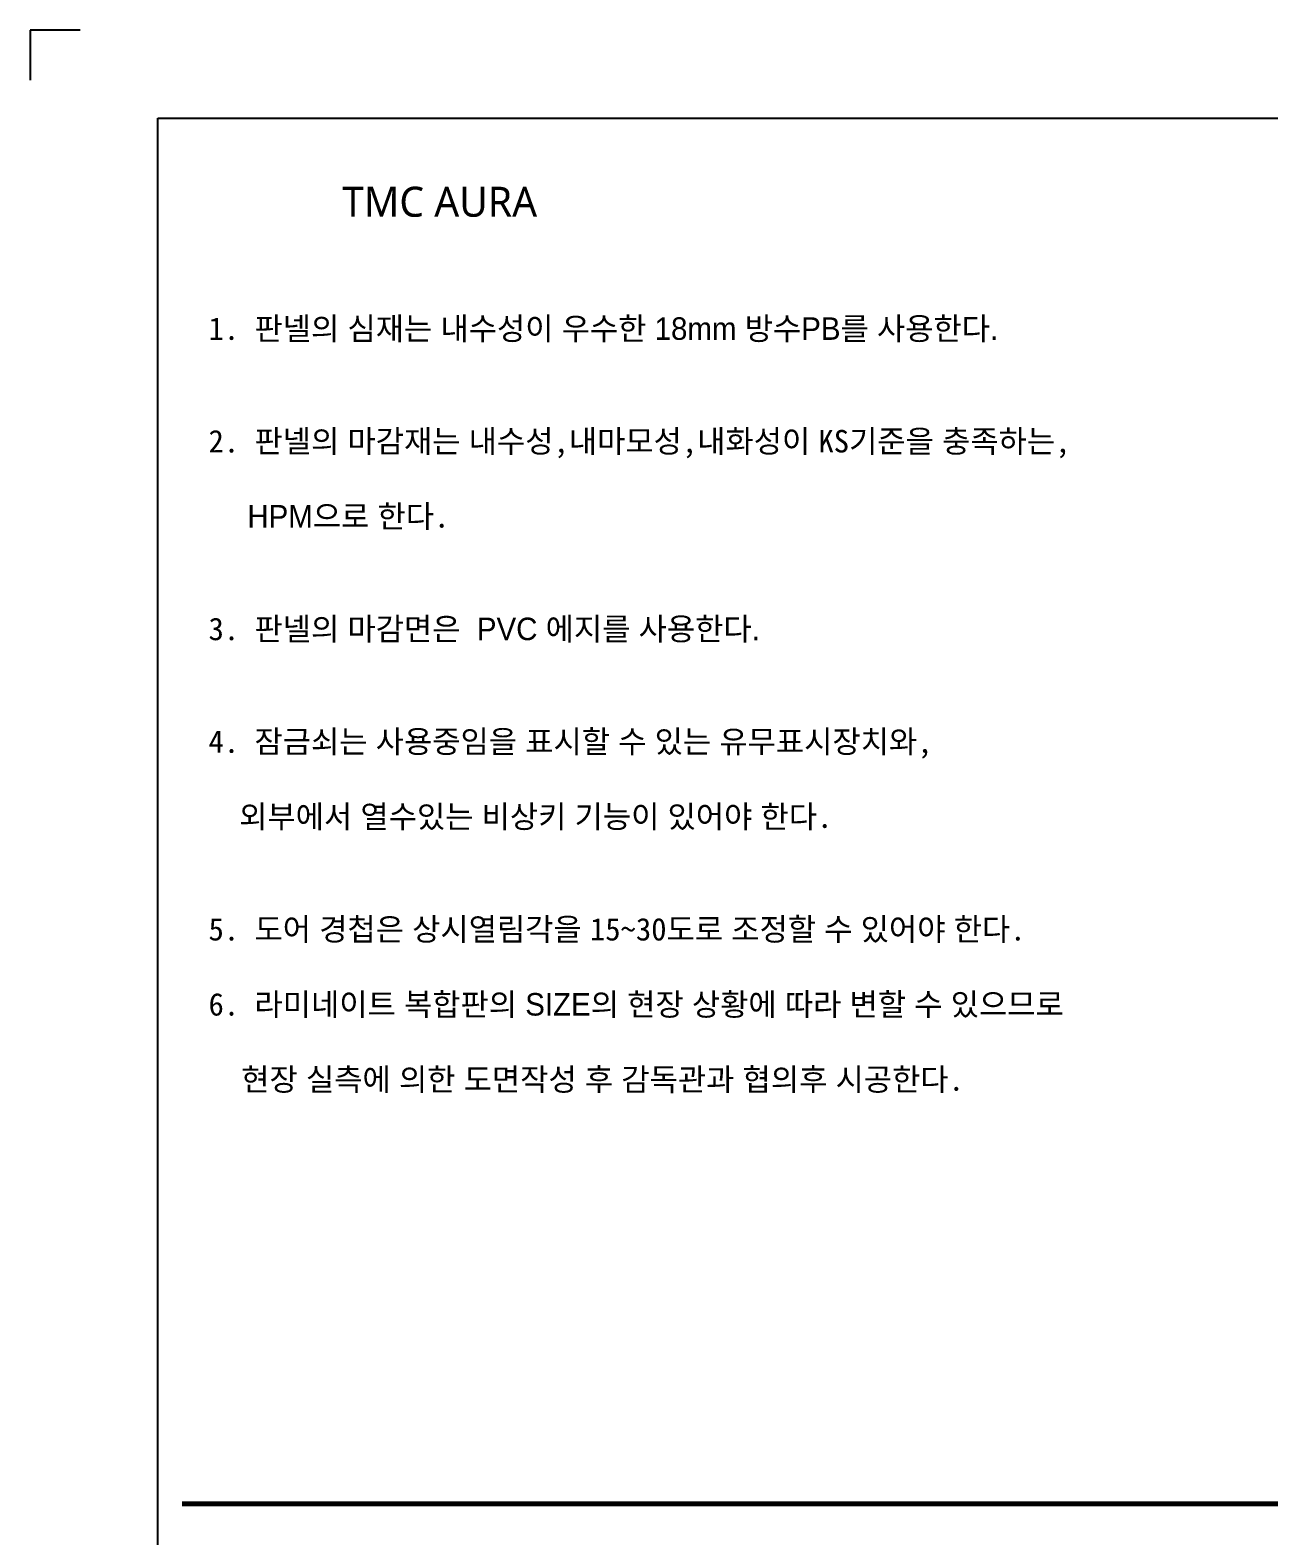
# Model space of a CAD drawing. Extents: x -256 to 8104, y -176 to 5714.
# Drawn here: x -256 to 2219, y 2705 to 5714 of the extents above; entities that cross this region are included whole.
import ezdxf
from ezdxf.enums import TextEntityAlignment as Align

# ---------------------------------------------------------------- set-up
doc = ezdxf.new("R2010")
doc.units = 0
doc.header["$LTSCALE"] = 30
doc.layers.get('0').update_dxf_attribs({"linetype": 'CONTINUOUS'})
doc.layers.add('jac text', color=7, linetype='CONTINUOUS')
doc.layers.add('TIT', color=3, linetype='CONTINUOUS')
doc.styles.add('돋움', font='malgun.ttf')

# ---------------------------------------------------------------- blocks, each defined once
blk = doc.blocks.new('AURA_20', base_point=(198321.5, 175.8))
at = {"color": 2}
for p, q in [((198065.6, 5890), (198065.6, 5790)), ((198065.6, 5890), (198065.6, 5790)), ((198065.6, 5890), (198065.6, 5790)), ((198065.6, 5890), (198065.6, 5790)), ((198065.6, 5890), (198065.6, 5790)), ((198065.6, 5890), (198065.6, 5790)), ((198065.6, 5890), (198065.6, 5790)), ((198165.6, 5890), (198065.6, 5890)), ((198065.6, 5890), (198065.6, 5790))]:
    blk.add_line(p, q, dxfattribs=at)
for points in [[(198320.8, 5714.2), (205573.1, 5714.2), (205573.1, 175.8), (198320.8, 175.8)], [(198320.8, 5714.2), (205573.1, 5714.2), (205573.1, 175.8), (198320.8, 175.8)], [(198320.8, 5714.2), (206302.7, 5714.2), (206302.7, 175.8), (198320.8, 175.8)]]:
    blk.add_lwpolyline(points, close=True, dxfattribs=at)
at = {"color": 8, "const_width": 10}
blk.add_lwpolyline([(198368.9, 2945), (204153.5, 2945)], dxfattribs=at)
at = {"layer": 'jac text', "insert": (198422.1, 3765.6), "char_height": 45, "attachment_point": 7}
blk.add_mtext('1. {\\F굴림;판넬의 심재는 내수성이 우수한 18mm 방수PB를 사용한다.    \\P     \\P}\\P2. {\\F굴림;판넬의 마감재는 내수성},{\\F굴림;내마모성},{\\F굴림;내화성이 }KS{\\F굴림;기준을 충족하는},\\P \\P  {\\F굴림; HPM으로 한다}. \\P\\P\\P3. {\\F굴림;판넬의 마감면은  PVC 에지를 사용한다.\\P\\P}\\P4. {\\F굴림;잠금쇠는 사용중임을 표시할 수 있는 유무표시장치와}, \\P\\P  {\\F굴림;외부에서 열수있는 비상키 기능이 있어야 한다}.\\P\\P\\P5. {\\F굴림;도어 경첩은 상시열림각을 }15~30{\\F굴림;도로 조정할 수 있어야 한다}.\\P\\P6. {\\F굴림;라미네이트 복합판의 SIZE의 현장 상황에 따라 변할 수 있으므로 \\P\\P    현장 실측에 의한 도면작성 후 감독관과 협의후 시공한다}. ', dxfattribs=at)
at = {"layer": 'TIT', "style": '돋움'}
blk.add_text('TMC AURA', height=60, dxfattribs=at).set_placement((199078.7, 5517.1), align=Align.RIGHT)

msp = doc.modelspace()

# ---------------------------------------------------------------- block references
msp.add_blockref('AURA_20', (0, 0))

doc.saveas('drawing.dxf')
